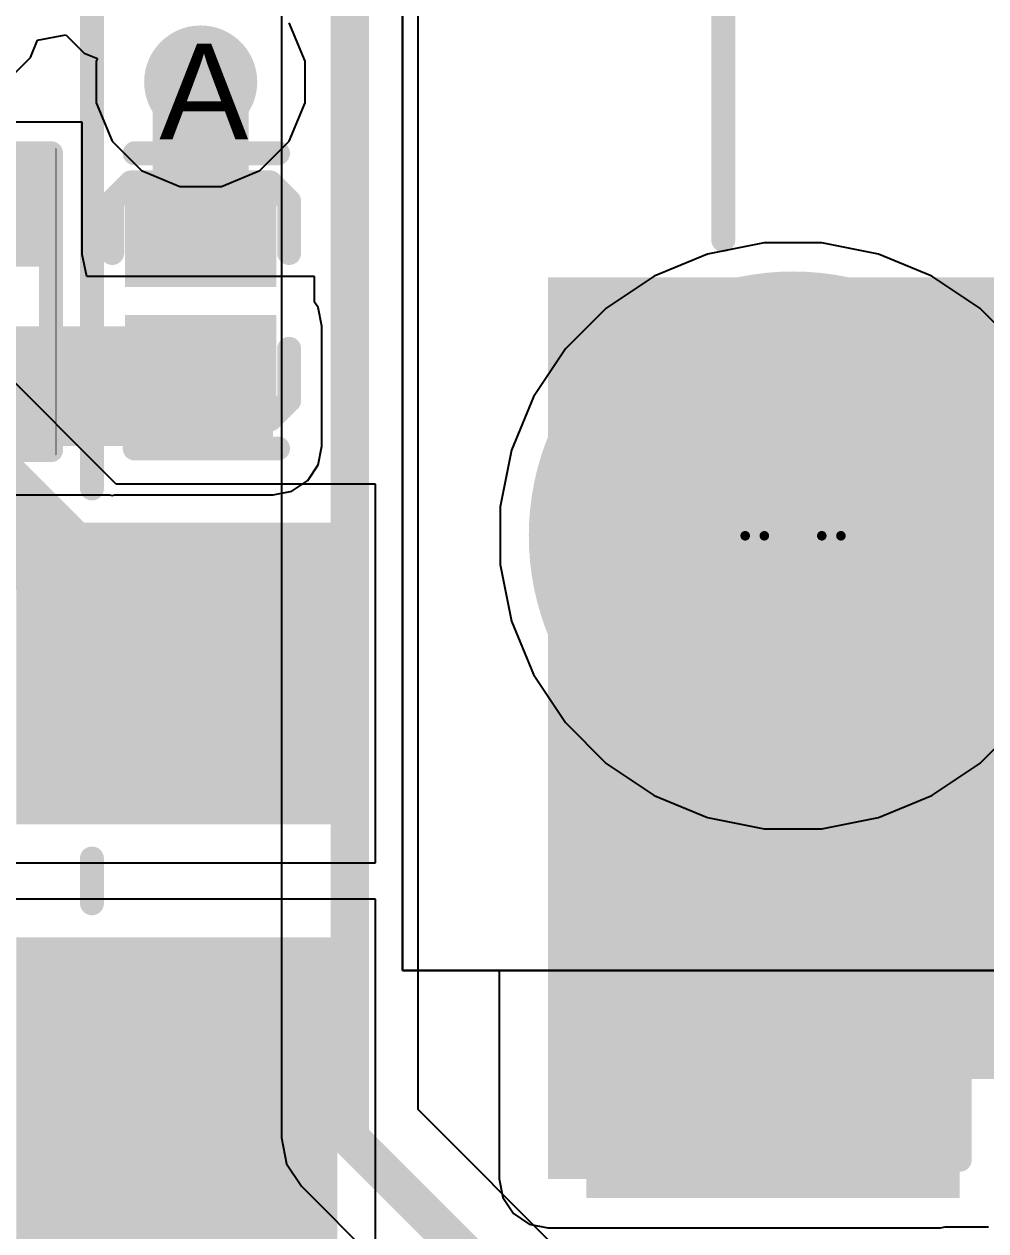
# Model space of a CAD drawing. Header units: inches. Extents: x 0 to 208, y 0 to 213.
# Drawn here: x 1.83 to 2.0308, y 3.8471 to 4.0991 of the extents above; entities that cross this region are included whole.
import ezdxf

# ---------------------------------------------------------------- set-up
doc = ezdxf.new("R2010")
doc.units = ezdxf.units.IN
doc.header["$MEASUREMENT"] = 0
for name, color, linetype in [('Bottom Layer', 5, 'Continuous'), ('Bottom Overlay', 54, 'Continuous'), ('Bottom Paste', 16, 'Continuous'), ('Bottom Solder', 6, 'Continuous'), ('Drill Drawing', 1, 'Continuous'), ('L2_GND1', 16, 'Continuous'), ('L3_SIG1', 76, 'Continuous'), ('L4_PWR', 90, 'Continuous'), ('L5_GND2', 156, 'Continuous'), ('L6_SIG2', 130, 'Continuous'), ('L7_GND3', 216, 'Continuous'), ('Multi-Layer', 9, 'Continuous'), ('Pad Holes', 156, 'Continuous'), ('Top Layer', 1, 'Continuous'), ('Top Overlay', 2, 'Continuous'), ('Top Paste', 8, 'Continuous'), ('Top Solder', 216, 'Continuous'), ('Via Holes', 16, 'Continuous')]:
    doc.layers.add(name, color=color, linetype=linetype)
doc.styles.add('Arial', font='', dxfattribs={"height": 0.2})
doc.styles.get('Arial').set_extended_font_data('Arial')

# ---------------------------------------------------------------- blocks, each defined once
blk = doc.blocks.new('10029449_111RLF_7')
at = {"layer": 'Bottom Layer'}
h = blk.add_hatch(color=5, dxfattribs=at)
edge = h.paths.add_edge_path()
edge.add_arc((0.28543, 0.07874), 0.05118, 0, 360)
at = {"layer": 'Bottom Solder'}
h = blk.add_hatch(color=6, dxfattribs=at)
edge = h.paths.add_edge_path()
edge.add_arc((0.28543, 0.07874), 0.05518, 0, 360)
at = {"layer": 'L2_GND1'}
h = blk.add_hatch(color=16, dxfattribs=at)
edge = h.paths.add_edge_path()
edge.add_arc((0.28543, 0.07874), 0.05118, 0, 360)
at = {"layer": 'L3_SIG1'}
h = blk.add_hatch(color=76, dxfattribs=at)
edge = h.paths.add_edge_path()
edge.add_arc((0.28543, 0.07874), 0.05118, 0, 360)
at = {"layer": 'L4_PWR'}
h = blk.add_hatch(color=90, dxfattribs=at)
edge = h.paths.add_edge_path()
edge.add_arc((0.28543, 0.07874), 0.05118, 0, 360)
at = {"layer": 'L5_GND2'}
h = blk.add_hatch(color=156, dxfattribs=at)
edge = h.paths.add_edge_path()
edge.add_arc((0.28543, 0.07874), 0.05118, 0, 360)
at = {"layer": 'L6_SIG2'}
h = blk.add_hatch(color=130, dxfattribs=at)
edge = h.paths.add_edge_path()
edge.add_arc((0.28543, 0.07874), 0.05118, 0, 360)
at = {"layer": 'L7_GND3'}
h = blk.add_hatch(color=216, dxfattribs=at)
edge = h.paths.add_edge_path()
edge.add_arc((0.28543, 0.07874), 0.05118, 0, 360)
at = {"layer": 'Multi-Layer'}
h = blk.add_hatch(color=9, dxfattribs=at)
edge = h.paths.add_edge_path()
edge.add_arc((0.28543, 0.07874), 0.05118, 0, 360)
at = {"layer": 'Pad Holes'}
h = blk.add_hatch(color=7, dxfattribs=at)
edge = h.paths.add_edge_path()
edge.add_arc((0.28543, 0.07874), 0.02559, 0, 360)
at = {"layer": 'Top Layer'}
h = blk.add_hatch(color=1, dxfattribs=at)
edge = h.paths.add_edge_path()
edge.add_arc((0.28543, 0.07874), 0.05118, 0, 360)
at = {"layer": 'Top Solder'}
h = blk.add_hatch(color=216, dxfattribs=at)
edge = h.paths.add_edge_path()
edge.add_arc((0.28543, 0.07874), 0.05518, 0, 360)
at = {"layer": 'Top Overlay'}
blk.add_lwpolyline([(0.3, 0.017, 0.005, 0.005, 0), (0.3, -0.05528, 0.005, 0.005, 0)], format="xyseb", dxfattribs=at)
blk.add_lwpolyline([(0.29875, 0.017, 0.0025, 0.0025, 1), (0.30125, 0.017, 0.0025, 0.0025, 1)], format="xyseb", close=True, dxfattribs=at)
blk = doc.blocks.new('DFN1006_2L__B__D____________B_97')
at = {"layer": 'Bottom Layer'}
for points in [[(-0.02067, 0.01378), (-0.00492, 0.01378), (-0.00492, -0.01378), (-0.02067, -0.01378)], [(0.00492, 0.01378), (0.02067, 0.01378), (0.02067, -0.01378), (0.00492, -0.01378)]]:
    blk.add_hatch(color=5, dxfattribs=at).paths.add_polyline_path(points)
at = {"layer": 'Bottom Paste'}
for points in [[(-0.02067, 0.01378), (-0.00492, 0.01378), (-0.00492, -0.01378), (-0.02067, -0.01378)], [(0.00492, 0.01378), (0.02067, 0.01378), (0.02067, -0.01378), (0.00492, -0.01378)]]:
    blk.add_hatch(color=16, dxfattribs=at).paths.add_polyline_path(points)
at = {"layer": 'Bottom Solder'}
for points in [[(-0.02267, 0.01578), (-0.00292, 0.01578), (-0.00292, -0.01578), (-0.02267, -0.01578)], [(0.00292, 0.01578), (0.02267, 0.01578), (0.02267, -0.01578), (0.00292, -0.01578)]]:
    blk.add_hatch(color=6, dxfattribs=at).paths.add_polyline_path(points)
at = {"layer": 'Bottom Overlay'}
for points in [[(-0.02474, 0.01453, 0.005, 0.005, 0), (-0.0208, 0.01847, 0.005, 0.005, 0)], [(-0.01, 0.01847, 0.005, 0.005, 0), (-0.0208, 0.01847, 0.005, 0.005, 0)], [(0.0208, 0.01847, 0.005, 0.005, 0), (0.01, 0.01847, 0.005, 0.005, 0)], [(0.02474, 0.01453, 0.005, 0.005, 0), (0.0208, 0.01847, 0.005, 0.005, 0)], [(-0.03083, -0.01378, 0.005, 0.005, 0), (-0.03083, 0.01614, 0.005, 0.005, 0)], [(0.03082, -0.01378, 0.005, 0.005, 0), (0.03082, 0.01614, 0.005, 0.005, 0)], [(-0.02474, -0.01453, 0.005, 0.005, 0), (-0.02474, 0.01453, 0.005, 0.005, 0)], [(0.02474, -0.01453, 0.005, 0.005, 0), (0.02474, 0.01453, 0.005, 0.005, 0)], [(-0.0208, -0.01847, 0.005, 0.005, 0), (-0.02474, -0.01453, 0.005, 0.005, 0)], [(0.0208, -0.01847, 0.005, 0.005, 0), (0.02474, -0.01453, 0.005, 0.005, 0)], [(-0.01962, -0.01847, 0.005, 0.005, 0), (-0.0208, -0.01847, 0.005, 0.005, 0)], [(-0.01, -0.01847, 0.005, 0.005, 0), (-0.01962, -0.01847, 0.005, 0.005, 0)], [(0.01962, -0.01847, 0.005, 0.005, 0), (0.01, -0.01847, 0.005, 0.005, 0)], [(0.0208, -0.01847, 0.005, 0.005, 0), (0.01962, -0.01847, 0.005, 0.005, 0)]]:
    blk.add_lwpolyline(points, format="xyseb", dxfattribs=at)
for points in [[(-0.02205, 0.01847, 0.0025, 0.0025, 1), (-0.01955, 0.01847, 0.0025, 0.0025, 1)], [(-0.02205, 0.01847, 0.0025, 0.0025, 1), (-0.01955, 0.01847, 0.0025, 0.0025, 1)], [(-0.01125, 0.01847, 0.0025, 0.0025, 1), (-0.00875, 0.01847, 0.0025, 0.0025, 1)], [(0.00875, 0.01847, 0.0025, 0.0025, 1), (0.01125, 0.01847, 0.0025, 0.0025, 1)], [(0.01955, 0.01847, 0.0025, 0.0025, 1), (0.02205, 0.01847, 0.0025, 0.0025, 1)], [(0.01955, 0.01847, 0.0025, 0.0025, 1), (0.02205, 0.01847, 0.0025, 0.0025, 1)], [(-0.03208, 0.01614, 0.0025, 0.0025, 1), (-0.02958, 0.01614, 0.0025, 0.0025, 1)], [(0.02957, 0.01614, 0.0025, 0.0025, 1), (0.03207, 0.01614, 0.0025, 0.0025, 1)], [(-0.02599, 0.01453, 0.0025, 0.0025, 1), (-0.02349, 0.01453, 0.0025, 0.0025, 1)], [(-0.02599, 0.01453, 0.0025, 0.0025, 1), (-0.02349, 0.01453, 0.0025, 0.0025, 1)], [(0.02349, 0.01453, 0.0025, 0.0025, 1), (0.02599, 0.01453, 0.0025, 0.0025, 1)], [(0.02349, 0.01453, 0.0025, 0.0025, 1), (0.02599, 0.01453, 0.0025, 0.0025, 1)], [(-0.03208, -0.01378, 0.0025, 0.0025, 1), (-0.02958, -0.01378, 0.0025, 0.0025, 1)], [(-0.02599, -0.01453, 0.0025, 0.0025, 1), (-0.02349, -0.01453, 0.0025, 0.0025, 1)], [(-0.02599, -0.01453, 0.0025, 0.0025, 1), (-0.02349, -0.01453, 0.0025, 0.0025, 1)], [(0.02349, -0.01453, 0.0025, 0.0025, 1), (0.02599, -0.01453, 0.0025, 0.0025, 1)], [(0.02349, -0.01453, 0.0025, 0.0025, 1), (0.02599, -0.01453, 0.0025, 0.0025, 1)], [(0.02957, -0.01378, 0.0025, 0.0025, 1), (0.03207, -0.01378, 0.0025, 0.0025, 1)], [(-0.02205, -0.01847, 0.0025, 0.0025, 1), (-0.01955, -0.01847, 0.0025, 0.0025, 1)], [(-0.02205, -0.01847, 0.0025, 0.0025, 1), (-0.01955, -0.01847, 0.0025, 0.0025, 1)], [(-0.02087, -0.01847, 0.0025, 0.0025, 1), (-0.01837, -0.01847, 0.0025, 0.0025, 1)], [(-0.02087, -0.01847, 0.0025, 0.0025, 1), (-0.01837, -0.01847, 0.0025, 0.0025, 1)], [(-0.01125, -0.01847, 0.0025, 0.0025, 1), (-0.00875, -0.01847, 0.0025, 0.0025, 1)], [(0.00875, -0.01847, 0.0025, 0.0025, 1), (0.01125, -0.01847, 0.0025, 0.0025, 1)], [(0.01837, -0.01847, 0.0025, 0.0025, 1), (0.02087, -0.01847, 0.0025, 0.0025, 1)], [(0.01837, -0.01847, 0.0025, 0.0025, 1), (0.02087, -0.01847, 0.0025, 0.0025, 1)], [(0.01955, -0.01847, 0.0025, 0.0025, 1), (0.02205, -0.01847, 0.0025, 0.0025, 1)], [(0.01955, -0.01847, 0.0025, 0.0025, 1), (0.02205, -0.01847, 0.0025, 0.0025, 1)]]:
    blk.add_lwpolyline(points, format="xyseb", close=True, dxfattribs=at)
blk = doc.blocks.new('RES_0402_B_420')
at = {"layer": 'Bottom Layer'}
for points in [[(-0.0095, 0.0125), (-0.0095, -0.0125), (-0.0275, -0.0125), (-0.0275, 0.0125)], [(0.0275, 0.0125), (0.0275, -0.0125), (0.0095, -0.0125), (0.0095, 0.0125)]]:
    blk.add_hatch(color=5, dxfattribs=at).paths.add_polyline_path(points)
at = {"layer": 'Bottom Paste'}
for points in [[(-0.0095, 0.0125), (-0.0095, -0.0125), (-0.0275, -0.0125), (-0.0275, 0.0125)], [(0.0275, 0.0125), (0.0275, -0.0125), (0.0095, -0.0125), (0.0095, 0.0125)]]:
    blk.add_hatch(color=16, dxfattribs=at).paths.add_polyline_path(points)
at = {"layer": 'Bottom Solder'}
for points in [[(-0.00733, 0.01466), (-0.00733, -0.01467), (-0.02966, -0.01467), (-0.02966, 0.01466)], [(0.02967, 0.01466), (0.02967, -0.01467), (0.00734, -0.01467), (0.00734, 0.01466)]]:
    blk.add_hatch(color=6, dxfattribs=at).paths.add_polyline_path(points)
at = {"layer": 'Bottom Overlay'}
for points in [[(-0.031, -0.016, 0.005, 0.005, 0), (-0.031, 0.016, 0.005, 0.005, 0)], [(0.031, 0.016, 0.005, 0.005, 0), (-0.031, 0.016, 0.005, 0.005, 0)], [(0.031, -0.016, 0.005, 0.005, 0), (0.031, 0.016, 0.005, 0.005, 0)], [(0.032, 0.017, 0.000127, 0.000127, 0), (-0.032, 0.017, 0.000127, 0.000127, 0)], [(0.031, -0.016, 0.005, 0.005, 0), (-0.031, -0.016, 0.005, 0.005, 0)]]:
    blk.add_lwpolyline(points, format="xyseb", dxfattribs=at)
for points in [[(-0.03225, 0.016, 0.0025, 0.0025, 1), (-0.02975, 0.016, 0.0025, 0.0025, 1)], [(-0.03225, 0.016, 0.0025, 0.0025, 1), (-0.02975, 0.016, 0.0025, 0.0025, 1)], [(0.02975, 0.016, 0.0025, 0.0025, 1), (0.03225, 0.016, 0.0025, 0.0025, 1)], [(0.02975, 0.016, 0.0025, 0.0025, 1), (0.03225, 0.016, 0.0025, 0.0025, 1)], [(-0.03203, 0.017, 0.0000635, 0.0000635, 1), (-0.03197, 0.017, 0.0000635, 0.0000635, 1)], [(0.03197, 0.017, 0.0000635, 0.0000635, 1), (0.03203, 0.017, 0.0000635, 0.0000635, 1)], [(-0.03225, -0.016, 0.0025, 0.0025, 1), (-0.02975, -0.016, 0.0025, 0.0025, 1)], [(-0.03225, -0.016, 0.0025, 0.0025, 1), (-0.02975, -0.016, 0.0025, 0.0025, 1)], [(0.02975, -0.016, 0.0025, 0.0025, 1), (0.03225, -0.016, 0.0025, 0.0025, 1)], [(0.02975, -0.016, 0.0025, 0.0025, 1), (0.03225, -0.016, 0.0025, 0.0025, 1)]]:
    blk.add_lwpolyline(points, format="xyseb", close=True, dxfattribs=at)
blk = doc.blocks.new('PJ_332D_6A_517')
at = {"layer": 'Top Layer'}
for points in [[(0.11023, -0.12893), (0.11023, -0.06988), (0.17323, -0.06988), (0.17323, -0.12893)], [(0.11023, -0.21555), (0.11023, -0.1565), (0.17323, -0.1565), (0.17323, -0.21555)]]:
    blk.add_hatch(color=1, dxfattribs=at).paths.add_polyline_path(points)
at = {"layer": 'Top Paste'}
for points in [[(0.11023, -0.12893), (0.11023, -0.06988), (0.17323, -0.06988), (0.17323, -0.12893)], [(0.11023, -0.21555), (0.11023, -0.1565), (0.17323, -0.1565), (0.17323, -0.21555)]]:
    blk.add_hatch(color=8, dxfattribs=at).paths.add_polyline_path(points)
at = {"layer": 'Top Solder'}
for points in [[(0.10823, -0.13093), (0.10823, -0.06788), (0.17523, -0.06788), (0.17523, -0.13093)], [(0.10823, -0.21755), (0.10823, -0.1545), (0.17523, -0.1545), (0.17523, -0.21755)]]:
    blk.add_hatch(color=216, dxfattribs=at).paths.add_polyline_path(points)
at = {"layer": 'Top Overlay'}
for points in [[(0.12402, -0.06078, 0.005, 0.005, 0), (0.12402, 0.14346, 0.005, 0.005, 0)], [(0.12402, -0.14739, 0.005, 0.005, 0), (0.12402, -0.13803, 0.005, 0.005, 0)]]:
    blk.add_lwpolyline(points, format="xyseb", dxfattribs=at)
for points in [[(0.12277, -0.06078, 0.0025, 0.0025, 1), (0.12527, -0.06078, 0.0025, 0.0025, 1)], [(0.12277, -0.13803, 0.0025, 0.0025, 1), (0.12527, -0.13803, 0.0025, 0.0025, 1)], [(0.12277, -0.14739, 0.0025, 0.0025, 1), (0.12527, -0.14739, 0.0025, 0.0025, 1)]]:
    blk.add_lwpolyline(points, format="xyseb", close=True, dxfattribs=at)
blk = doc.blocks.new('CAP_1206_B_649')
at = {"layer": 'Bottom Layer'}
for points in [[(-0.08, 0.035), (-0.02, 0.035), (-0.02, -0.035), (-0.08, -0.035)], [(0.02, 0.035), (0.08, 0.035), (0.08, -0.035), (0.02, -0.035)]]:
    blk.add_hatch(color=5, dxfattribs=at).paths.add_polyline_path(points)
at = {"layer": 'Bottom Paste'}
for points in [[(-0.08, 0.035), (-0.02, 0.035), (-0.02, -0.035), (-0.08, -0.035)], [(0.02, 0.035), (0.08, 0.035), (0.08, -0.035), (0.02, -0.035)]]:
    blk.add_hatch(color=16, dxfattribs=at).paths.add_polyline_path(points)
at = {"layer": 'Bottom Solder'}
for points in [[(-0.084, 0.039), (-0.016, 0.039), (-0.016, -0.039), (-0.084, -0.039)], [(0.016, 0.039), (0.084, 0.039), (0.084, -0.039), (0.016, -0.039)]]:
    blk.add_hatch(color=6, dxfattribs=at).paths.add_polyline_path(points)
at = {"layer": 'Bottom Overlay'}
for points in [[(-0.084, 0.039, 0.005, 0.005, 0), (-0.024, 0.039, 0.005, 0.005, 0)], [(-0.084, 0.039, 0.005, 0.005, 0), (-0.084, -0.039, 0.005, 0.005, 0)], [(0.024, 0.039, 0.005, 0.005, 0), (0.084, 0.039, 0.005, 0.005, 0)], [(0.084, 0.039, 0.005, 0.005, 0), (0.084, -0.039, 0.005, 0.005, 0)], [(-0.084, -0.039, 0.005, 0.005, 0), (-0.024, -0.039, 0.005, 0.005, 0)], [(0.024, -0.039, 0.005, 0.005, 0), (0.084, -0.039, 0.005, 0.005, 0)]]:
    blk.add_lwpolyline(points, format="xyseb", dxfattribs=at)
for points in [[(-0.08525, 0.039, 0.0025, 0.0025, 1), (-0.08275, 0.039, 0.0025, 0.0025, 1)], [(-0.08525, 0.039, 0.0025, 0.0025, 1), (-0.08275, 0.039, 0.0025, 0.0025, 1)], [(-0.02525, 0.039, 0.0025, 0.0025, 1), (-0.02275, 0.039, 0.0025, 0.0025, 1)], [(0.02275, 0.039, 0.0025, 0.0025, 1), (0.02525, 0.039, 0.0025, 0.0025, 1)], [(0.08275, 0.039, 0.0025, 0.0025, 1), (0.08525, 0.039, 0.0025, 0.0025, 1)], [(0.08275, 0.039, 0.0025, 0.0025, 1), (0.08525, 0.039, 0.0025, 0.0025, 1)], [(-0.08525, -0.039, 0.0025, 0.0025, 1), (-0.08275, -0.039, 0.0025, 0.0025, 1)], [(-0.08525, -0.039, 0.0025, 0.0025, 1), (-0.08275, -0.039, 0.0025, 0.0025, 1)], [(-0.02525, -0.039, 0.0025, 0.0025, 1), (-0.02275, -0.039, 0.0025, 0.0025, 1)], [(0.02275, -0.039, 0.0025, 0.0025, 1), (0.02525, -0.039, 0.0025, 0.0025, 1)], [(0.08275, -0.039, 0.0025, 0.0025, 1), (0.08525, -0.039, 0.0025, 0.0025, 1)], [(0.08275, -0.039, 0.0025, 0.0025, 1), (0.08525, -0.039, 0.0025, 0.0025, 1)]]:
    blk.add_lwpolyline(points, format="xyseb", close=True, dxfattribs=at)

msp = doc.modelspace()

# ---------------------------------------------------------------- hatches: boundary and pattern name
at = {"layer": 'Bottom Layer'}
h = msp.add_hatch(color=5, dxfattribs=at)
edge = h.paths.add_edge_path()
edge.add_arc((1.86687, 4.087), 0.01181, 0, 360)
for points in [[(2.06767, 4.04622), (1.93939, 4.04622), (1.93939, 3.87884), (2.06767, 3.87884)], [(1.806, 4.011), (1.882, 4.011), (1.882, 4.036), (1.806, 4.036)], [(1.93939, 3.85797), (2.02137, 3.85797), (2.02137, 3.89684), (1.93939, 3.89684)]]:
    msp.add_hatch(color=5, dxfattribs=at).paths.add_polyline_path(points)
at = {"layer": 'L2_GND1'}
h = msp.add_hatch(color=16, dxfattribs=at)
edge = h.paths.add_edge_path()
edge.add_arc((1.86687, 4.087), 0.01181, 0, 360)
at = {"layer": 'L3_SIG1'}
h = msp.add_hatch(color=76, dxfattribs=at)
edge = h.paths.add_edge_path()
edge.add_arc((1.86687, 4.087), 0.01181, 0, 360)
at = {"layer": 'L4_PWR'}
h = msp.add_hatch(color=90, dxfattribs=at)
edge = h.paths.add_edge_path()
edge.add_arc((1.86687, 4.087), 0.01181, 0, 360)
at = {"layer": 'L5_GND2'}
h = msp.add_hatch(color=156, dxfattribs=at)
edge = h.paths.add_edge_path()
edge.add_arc((1.86687, 4.087), 0.01181, 0, 360)
at = {"layer": 'L6_SIG2'}
h = msp.add_hatch(color=130, dxfattribs=at)
edge = h.paths.add_edge_path()
edge.add_arc((1.86687, 4.087), 0.01181, 0, 360)
at = {"layer": 'L7_GND3'}
h = msp.add_hatch(color=216, dxfattribs=at)
edge = h.paths.add_edge_path()
edge.add_arc((1.86687, 4.087), 0.01181, 0, 360)
at = {"layer": 'Top Layer'}
h = msp.add_hatch(color=1, dxfattribs=at)
edge = h.paths.add_edge_path()
edge.add_arc((1.86687, 4.087), 0.01181, 0, 360)
at = {"layer": 'Via Holes'}
h = msp.add_hatch(color=7, dxfattribs=at)
edge = h.paths.add_edge_path()
edge.add_arc((1.86687, 4.087), 0.00591, 0, 360)

# ---------------------------------------------------------------- linework, layer by layer
at = {"layer": 'Bottom Layer'}
for p, q in [((1.909, 3.90147), (1.909, 4.33071)), ((1.909, 4.16716), (1.909, 3.90147)), ((1.84213, 4.07862), (1.79713, 4.07862)), ((1.84213, 4.05098), (1.84213, 4.07862)), ((1.84309, 4.04638), (1.84213, 4.05098)), ((1.89065, 4.04638), (1.84309, 4.04638)), ((1.89065, 4.04105), (1.89065, 4.04638)), ((1.89142, 4.0399), (1.89065, 4.04105)), ((1.8922, 4.036), (1.89142, 4.0399)), ((1.8922, 4.011), (1.8922, 4.036)), ((1.89142, 4.0071), (1.8922, 4.011)), ((1.88921, 4.00379), (1.89142, 4.0071)), ((1.8859, 4.00158), (1.88921, 4.00379)), ((1.882, 4.0008), (1.8859, 4.00158)), ((1.806, 4.0008), (1.84786, 4.0008)), ((1.84786, 4.0008), (1.8484, 4.0007)), ((1.8484, 4.0007), (1.84894, 4.0008)), ((1.84894, 4.0008), (1.882, 4.0008)), ((2.65435, 3.90147), (1.909, 3.90147)), ((1.909, 3.90147), (1.92919, 3.90147)), ((1.92919, 3.90147), (1.92919, 3.85797)), ((1.92919, 3.85797), (1.92997, 3.85407)), ((1.92997, 3.85407), (1.93218, 3.85076)), ((1.93218, 3.85076), (1.93548, 3.84855)), ((1.93548, 3.84855), (1.93939, 3.84778)), ((1.93939, 3.84778), (2.02137, 3.84778)), ((2.02137, 3.84778), (2.02235, 3.84797)), ((2.02235, 3.84797), (2.03137, 3.84797))]:
    msp.add_line(p, q, dxfattribs=at)
for points in [[(1.86687, 4.06197, 0.02, 0.02, 0), (1.86687, 4.087, 0.02, 0.02, 0)], [(1.81963, 4.02325, 0.02, 0.02, 0), (1.84624, 4.02325, 0.02, 0.02, 0)], [(1.84624, 4.02325, 0.02, 0.02, 0), (1.8484, 4.02109, 0.02, 0.02, 0)]]:
    msp.add_lwpolyline(points, format="xyseb", dxfattribs=at)
for points in [[(1.86187, 4.087, 0.01, 0.01, 1), (1.87187, 4.087, 0.01, 0.01, 1)], [(1.86187, 4.06197, 0.01, 0.01, 1), (1.87187, 4.06197, 0.01, 0.01, 1)], [(1.84124, 4.02325, 0.01, 0.01, 1), (1.85124, 4.02325, 0.01, 0.01, 1)], [(1.84124, 4.02325, 0.01, 0.01, 1), (1.85124, 4.02325, 0.01, 0.01, 1)], [(1.8434, 4.02109, 0.01, 0.01, 1), (1.8534, 4.02109, 0.01, 0.01, 1)]]:
    msp.add_lwpolyline(points, format="xyseb", close=True, dxfattribs=at)
at = {"layer": 'Drill Drawing'}
for points in [[(2.00057, 3.99226, 0.002, 0.002, 1), (1.98057, 3.99226, 0.002, 0.002, 1)], [(1.99657, 3.99226, 0.002, 0.002, 1), (1.98457, 3.99226, 0.002, 0.002, 1)], [(1.98007, 3.99226, 0.001, 0.001, 1), (1.98107, 3.99226, 0.001, 0.001, 1)], [(1.98407, 3.99226, 0.001, 0.001, 1), (1.98507, 3.99226, 0.001, 0.001, 1)], [(1.99607, 3.99226, 0.001, 0.001, 1), (1.99707, 3.99226, 0.001, 0.001, 1)], [(2.00007, 3.99226, 0.001, 0.001, 1), (2.00107, 3.99226, 0.001, 0.001, 1)]]:
    msp.add_lwpolyline(points, format="xyseb", close=True, dxfattribs=at)
at = {"layer": 'L2_GND1'}
for p, q in [((1.88868, 4.09134), (1.88536, 4.09936)), ((1.83281, 4.09574), (1.83869, 4.09688)), ((1.83869, 4.09688), (1.84252, 4.09305)), ((1.83131, 4.09212), (1.83281, 4.09574)), ((1.82517, 4.08599), (1.83131, 4.09212)), ((1.84252, 4.09305), (1.84529, 4.0919)), ((1.84529, 4.0919), (1.84506, 4.09134)), ((1.84506, 4.09134), (1.84506, 4.08266)), ((1.88868, 4.08266), (1.88868, 4.09134)), ((1.84506, 4.08266), (1.84838, 4.07465)), ((1.88536, 4.07465), (1.88868, 4.08266)), ((1.84838, 4.07465), (1.85451, 4.06851)), ((1.87922, 4.06851), (1.88536, 4.07465)), ((1.85451, 4.06851), (1.86253, 4.06519)), ((1.87121, 4.06519), (1.87922, 4.06851)), ((1.86253, 4.06519), (1.87121, 4.06519))]:
    msp.add_line(p, q, dxfattribs=at)
at = {"layer": 'L3_SIG1'}
for p, q in [((1.91227, 3.87248), (1.91227, 4.11582)), ((1.88373, 4.10991), (1.88373, 3.86657)), ((1.98454, 4.05344), (1.97272, 4.05109)), ((1.99659, 4.05344), (1.98454, 4.05344)), ((2.00841, 4.05109), (1.99659, 4.05344)), ((1.97272, 4.05109), (1.96159, 4.04648)), ((2.01955, 4.04648), (2.00841, 4.05109)), ((1.96159, 4.04648), (1.95157, 4.03978)), ((2.02957, 4.03978), (2.01955, 4.04648)), ((1.95157, 4.03978), (1.94305, 4.03126)), ((2.03809, 4.03126), (2.02957, 4.03978)), ((1.94305, 4.03126), (1.93635, 4.02124)), ((1.93635, 4.02124), (1.93174, 4.01011)), ((1.93174, 4.01011), (1.92939, 3.99829)), ((1.92939, 3.99829), (1.92939, 3.98623)), ((1.92939, 3.98623), (1.93174, 3.97441)), ((1.93174, 3.97441), (1.93635, 3.96328)), ((1.93635, 3.96328), (1.94305, 3.95326)), ((1.94305, 3.95326), (1.95157, 3.94474)), ((2.02957, 3.94474), (2.03809, 3.95326)), ((1.95157, 3.94474), (1.96159, 3.93804)), ((2.01955, 3.93804), (2.02957, 3.94474)), ((1.96159, 3.93804), (1.97272, 3.93343)), ((2.00841, 3.93343), (2.01955, 3.93804)), ((1.97272, 3.93343), (1.98454, 3.93108)), ((1.99659, 3.93108), (2.00841, 3.93343)), ((1.98454, 3.93108), (1.99659, 3.93108)), ((2.08109, 3.70366), (1.91227, 3.87248)), ((1.88373, 3.86657), (1.88373, 3.86657)), ((1.88373, 3.86657), (1.88481, 3.86111)), ((1.88481, 3.86111), (1.88791, 3.85647)), ((1.88791, 3.85647), (2.05673, 3.68766))]:
    msp.add_line(p, q, dxfattribs=at)
for points in [[(1.898, 3.86657, 0.008, 0.008, 0), (1.898, 4.11582, 0.008, 0.008, 0)], [(1.898, 3.86657, 0.008, 0.008, 0), (2.071, 3.69357, 0.008, 0.008, 0)]]:
    msp.add_lwpolyline(points, format="xyseb", dxfattribs=at)
msp.add_lwpolyline([(1.896, 3.86657, 0.004, 0.004, 1), (1.9, 3.86657, 0.004, 0.004, 1)], format="xyseb", close=True, dxfattribs=at)
msp.add_lwpolyline([(1.896, 3.86657, 0.004, 0.004, 1), (1.9, 3.86657, 0.004, 0.004, 1)], format="xyseb", close=True, dxfattribs=at)
at = {"layer": 'L4_PWR'}
for p, q in [((1.88868, 4.09134), (1.88536, 4.09936)), ((1.83281, 4.09574), (1.83869, 4.09688)), ((1.83869, 4.09688), (1.84252, 4.09305)), ((1.83131, 4.09212), (1.83281, 4.09574)), ((1.82517, 4.08599), (1.83131, 4.09212)), ((1.84252, 4.09305), (1.84529, 4.0919)), ((1.84529, 4.0919), (1.84506, 4.09134)), ((1.84506, 4.09134), (1.84506, 4.08266)), ((1.88868, 4.08266), (1.88868, 4.09134)), ((1.84506, 4.08266), (1.84838, 4.07465)), ((1.88536, 4.07465), (1.88868, 4.08266)), ((1.84838, 4.07465), (1.85451, 4.06851)), ((1.87922, 4.06851), (1.88536, 4.07465)), ((1.85451, 4.06851), (1.86253, 4.06519)), ((1.87121, 4.06519), (1.87922, 4.06851)), ((1.86253, 4.06519), (1.87121, 4.06519)), ((1.98454, 4.05344), (1.97272, 4.05109)), ((1.99659, 4.05344), (1.98454, 4.05344)), ((2.00841, 4.05109), (1.99659, 4.05344)), ((1.97272, 4.05109), (1.96159, 4.04648)), ((2.01955, 4.04648), (2.00841, 4.05109)), ((1.96159, 4.04648), (1.95157, 4.03978)), ((2.02957, 4.03978), (2.01955, 4.04648)), ((1.95157, 4.03978), (1.94305, 4.03126)), ((2.03809, 4.03126), (2.02957, 4.03978)), ((1.94305, 4.03126), (1.93635, 4.02124)), ((1.93635, 4.02124), (1.93174, 4.01011)), ((1.93174, 4.01011), (1.92939, 3.99829)), ((1.92939, 3.99829), (1.92939, 3.98623)), ((1.92939, 3.98623), (1.93174, 3.97441)), ((1.93174, 3.97441), (1.93635, 3.96328)), ((1.93635, 3.96328), (1.94305, 3.95326)), ((1.94305, 3.95326), (1.95157, 3.94474)), ((2.02957, 3.94474), (2.03809, 3.95326)), ((1.95157, 3.94474), (1.96159, 3.93804)), ((2.01955, 3.93804), (2.02957, 3.94474)), ((1.96159, 3.93804), (1.97272, 3.93343)), ((2.00841, 3.93343), (2.01955, 3.93804)), ((1.97272, 3.93343), (1.98454, 3.93108)), ((1.99659, 3.93108), (2.00841, 3.93343)), ((1.98454, 3.93108), (1.99659, 3.93108))]:
    msp.add_line(p, q, dxfattribs=at)
at = {"layer": 'L5_GND2'}
for p, q in [((1.98454, 4.05344), (1.97272, 4.05109)), ((1.99659, 4.05344), (1.98454, 4.05344)), ((2.00841, 4.05109), (1.99659, 4.05344)), ((1.97272, 4.05109), (1.96159, 4.04648)), ((2.01955, 4.04648), (2.00841, 4.05109)), ((1.96159, 4.04648), (1.95157, 4.03978)), ((2.02957, 4.03978), (2.01955, 4.04648)), ((1.95157, 4.03978), (1.94305, 4.03126)), ((2.03809, 4.03126), (2.02957, 4.03978)), ((1.94305, 4.03126), (1.93635, 4.02124)), ((1.93635, 4.02124), (1.93174, 4.01011)), ((1.93174, 4.01011), (1.92939, 3.99829)), ((1.92939, 3.99829), (1.92939, 3.98623)), ((1.92939, 3.98623), (1.93174, 3.97441)), ((1.93174, 3.97441), (1.93635, 3.96328)), ((1.93635, 3.96328), (1.94305, 3.95326)), ((1.94305, 3.95326), (1.95157, 3.94474)), ((2.02957, 3.94474), (2.03809, 3.95326)), ((1.95157, 3.94474), (1.96159, 3.93804)), ((2.01955, 3.93804), (2.02957, 3.94474)), ((1.96159, 3.93804), (1.97272, 3.93343)), ((2.00841, 3.93343), (2.01955, 3.93804)), ((1.97272, 3.93343), (1.98454, 3.93108)), ((1.99659, 3.93108), (2.00841, 3.93343)), ((1.98454, 3.93108), (1.99659, 3.93108))]:
    msp.add_line(p, q, dxfattribs=at)
at = {"layer": 'L6_SIG2'}
for p, q in [((1.98454, 4.05344), (1.97272, 4.05109)), ((1.99659, 4.05344), (1.98454, 4.05344)), ((2.00841, 4.05109), (1.99659, 4.05344)), ((1.97272, 4.05109), (1.96159, 4.04648)), ((2.01955, 4.04648), (2.00841, 4.05109)), ((1.96159, 4.04648), (1.95157, 4.03978)), ((2.02957, 4.03978), (2.01955, 4.04648)), ((1.95157, 4.03978), (1.94305, 4.03126)), ((2.03809, 4.03126), (2.02957, 4.03978)), ((1.94305, 4.03126), (1.93635, 4.02124)), ((1.93635, 4.02124), (1.93174, 4.01011)), ((1.93174, 4.01011), (1.92939, 3.99829)), ((1.92939, 3.99829), (1.92939, 3.98623)), ((1.92939, 3.98623), (1.93174, 3.97441)), ((1.93174, 3.97441), (1.93635, 3.96328)), ((1.93635, 3.96328), (1.94305, 3.95326)), ((1.94305, 3.95326), (1.95157, 3.94474)), ((2.02957, 3.94474), (2.03809, 3.95326)), ((1.95157, 3.94474), (1.96159, 3.93804)), ((2.01955, 3.93804), (2.02957, 3.94474)), ((1.96159, 3.93804), (1.97272, 3.93343)), ((2.00841, 3.93343), (2.01955, 3.93804)), ((1.97272, 3.93343), (1.98454, 3.93108)), ((1.99659, 3.93108), (2.00841, 3.93343)), ((1.98454, 3.93108), (1.99659, 3.93108))]:
    msp.add_line(p, q, dxfattribs=at)
at = {"layer": 'L7_GND3'}
for p, q in [((1.98454, 4.05344), (1.97272, 4.05109)), ((1.99659, 4.05344), (1.98454, 4.05344)), ((2.00841, 4.05109), (1.99659, 4.05344)), ((1.97272, 4.05109), (1.96159, 4.04648)), ((2.01955, 4.04648), (2.00841, 4.05109)), ((1.96159, 4.04648), (1.95157, 4.03978)), ((2.02957, 4.03978), (2.01955, 4.04648)), ((1.95157, 4.03978), (1.94305, 4.03126)), ((2.03809, 4.03126), (2.02957, 4.03978)), ((1.94305, 4.03126), (1.93635, 4.02124)), ((1.93635, 4.02124), (1.93174, 4.01011)), ((1.93174, 4.01011), (1.92939, 3.99829)), ((1.92939, 3.99829), (1.92939, 3.98623)), ((1.92939, 3.98623), (1.93174, 3.97441)), ((1.93174, 3.97441), (1.93635, 3.96328)), ((1.93635, 3.96328), (1.94305, 3.95326)), ((1.94305, 3.95326), (1.95157, 3.94474)), ((2.02957, 3.94474), (2.03809, 3.95326)), ((1.95157, 3.94474), (1.96159, 3.93804)), ((2.01955, 3.93804), (2.02957, 3.94474)), ((1.96159, 3.93804), (1.97272, 3.93343)), ((2.00841, 3.93343), (2.01955, 3.93804)), ((1.97272, 3.93343), (1.98454, 3.93108)), ((1.99659, 3.93108), (2.00841, 3.93343)), ((1.98454, 3.93108), (1.99659, 3.93108))]:
    msp.add_line(p, q, dxfattribs=at)
at = {"layer": 'Top Layer'}
for p, q in [((1.909, 3.90147), (1.909, 4.33071)), ((1.909, 4.16716), (1.909, 3.90147)), ((1.84921, 4.00304), (1.81483, 4.03742)), ((1.90337, 4.00304), (1.84921, 4.00304)), ((1.90337, 3.92398), (1.90337, 4.00304)), ((1.82479, 3.92398), (1.90337, 3.92398)), ((1.90337, 3.91642), (1.8218, 3.91642)), ((1.90337, 3.83736), (1.90337, 3.91642)), ((2.65435, 3.90147), (1.909, 3.90147)), ((1.909, 3.90147), (2.10058, 3.90147))]:
    msp.add_line(p, q, dxfattribs=at)
for points in [[(1.80041, 4.023, 0.02, 0.02, 0), (1.8599, 3.96351, 0.02, 0.02, 0)], [(1.8599, 3.96351, 0.02, 0.02, 0), (1.86187, 3.96351, 0.02, 0.02, 0)]]:
    msp.add_lwpolyline(points, format="xyseb", dxfattribs=at)
for points in [[(1.8549, 3.96351, 0.01, 0.01, 1), (1.8649, 3.96351, 0.01, 0.01, 1)], [(1.8549, 3.96351, 0.01, 0.01, 1), (1.8649, 3.96351, 0.01, 0.01, 1)], [(1.85687, 3.96351, 0.01, 0.01, 1), (1.86687, 3.96351, 0.01, 0.01, 1)]]:
    msp.add_lwpolyline(points, format="xyseb", close=True, dxfattribs=at)

# ---------------------------------------------------------------- block references
msp.add_blockref('PJ_332D_6A_517', (1.72014, 4.06291))
for name, p, rotation in [('10029449_111RLF_7', (2.276, 4.071), 180), ('RES_0402_B_420', (1.81963, 4.04113), 270), ('DFN1006_2L__B__D____________B_97', (1.86687, 4.0413), 270), ('CAP_1206_B_649', (1.98637, 3.83797), 90)]:
    msp.add_blockref(name, p, dxfattribs=dict(rotation=rotation))

# ---------------------------------------------------------------- texts
at = {"layer": 'Drill Drawing', "style": 'Arial'}
msp.add_text('A', height=0.02, dxfattribs=at).set_placement((1.85821, 4.075))

doc.saveas('drawing.dxf')
